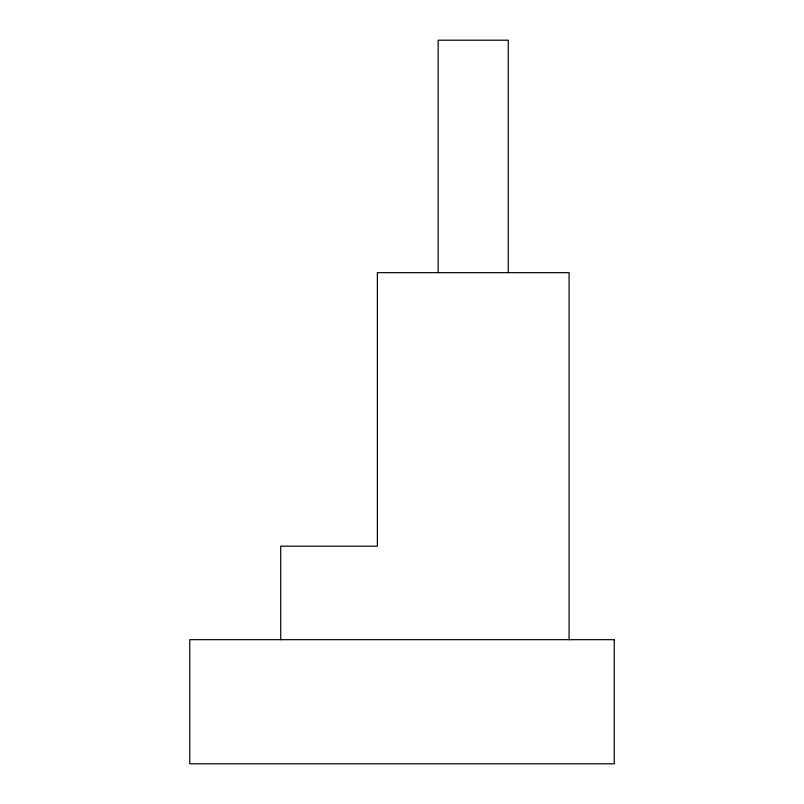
<?xml version="1.0" encoding="UTF-8"?>
<svg xmlns="http://www.w3.org/2000/svg" width="804" height="804" viewBox="0 0 804 804"><rect width="100%" height="100%" fill="white"/><g stroke="black" fill="none" stroke-linecap="round" stroke-linejoin="round"><path stroke-width="1.21" d="M569.081 639.672L569.081 272.667L377.367 272.667L377.367 546.187L280.717 546.187L280.717 639.672M508.279 272.667L508.279 40.2L438.16 40.2L438.16 272.667M614.246 639.672L189.754 639.672L189.754 763.8L614.246 763.8L614.246 639.672"/></g></svg>
